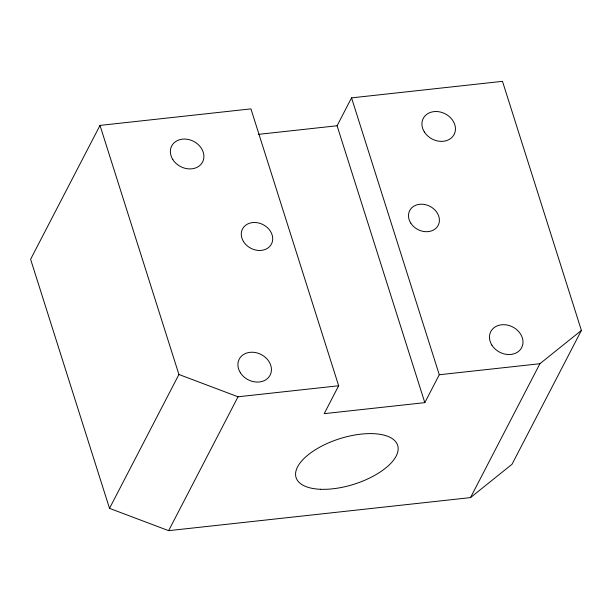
<?xml version="1.0" encoding="UTF-8"?>
<svg xmlns="http://www.w3.org/2000/svg" width="612" height="612" viewBox="0 0 612 612"><rect width="100%" height="100%" fill="white"/><g stroke="black" fill="none" stroke-linecap="round" stroke-linejoin="round"><path stroke-width="0.92" d="M100.001 125.406L30.6 259.289L109.517 508.365L168.637 530.665L470.506 497.61L511.999 464.301L581.4 330.419L502.483 81.335L351.548 97.866L337.09 125.758L424.82 402.642L324.199 413.658L338.658 385.767L250.928 108.882L100.001 125.406L178.918 374.49L109.517 508.365M168.637 530.665L238.037 396.783L338.658 385.767M424.82 402.642L439.278 374.751L351.548 97.866M470.506 497.61L539.899 363.727L581.4 330.419M258.302 134.38L337.09 125.758M439.278 374.751L539.899 363.727M178.918 374.49L238.037 396.783M240.34 372.693A17.396 14.198 27.4 0 0 269.379 376.388A17.396 14.198 27.4 0 0 254.301 352.374A17.396 14.198 27.4 0 0 240.34 372.693M424.353 131.978A17.396 14.198 27.4 0 0 453.393 135.68A17.396 14.198 27.4 0 0 438.314 111.659A17.396 14.198 27.4 0 0 424.353 131.978M491.895 345.145A17.396 14.198 27.4 0 0 520.934 348.848A17.396 14.198 27.4 0 0 505.856 324.827A17.396 14.198 27.4 0 0 491.895 345.145M172.798 159.525A17.396 14.198 27.4 0 0 201.845 163.22A17.396 14.198 27.4 0 0 186.767 139.207A17.396 14.198 27.4 0 0 172.798 159.525M243.561 241.671A16.31 13.311 27.4 0 0 270.787 245.137A16.31 13.311 27.4 0 0 256.65 222.623A16.31 13.311 27.4 0 0 243.561 241.671M410.744 223.059A16.034 13.082 27.4 0 0 437.511 226.463A16.034 13.082 27.4 0 0 423.611 204.332A16.034 13.082 27.4 0 0 410.744 223.059M320.42 489.279A53.282 23.86 -17.6 0 0 398.16 449.185A53.282 23.86 -17.6 0 0 322.019 445.964A53.282 23.86 -17.6 0 0 320.42 489.279"/></g></svg>
